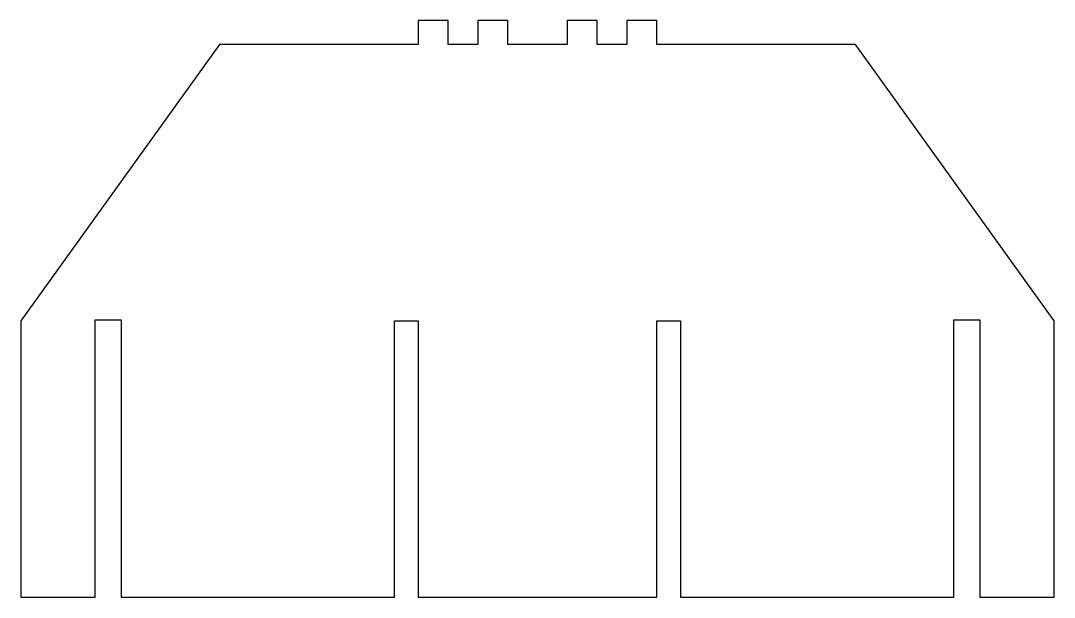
# Model space of a CAD drawing. Header units: millimetres. Extents: x -133 to 127, y -13 to 132.
import ezdxf

# ---------------------------------------------------------------- set-up
doc = ezdxf.new("R2010")
doc.units = ezdxf.units.MM
doc.layers.get('0').update_dxf_attribs({"linetype": 'CONTINUOUS'})

msp = doc.modelspace()

# ---------------------------------------------------------------- linework, layer by layer
msp.add_lwpolyline([(127.05, 56.92), (77.05, 126.42), (27.05, 126.42), (27.05, 132.42), (19.55, 132.42), (19.55, 126.42), (12.05, 126.42), (12.05, 132.42), (4.55, 132.42), (4.55, 126.42), (-10.45, 126.42), (-10.45, 132.42), (-17.95, 132.42), (-17.95, 126.42), (-25.45, 126.42), (-25.45, 132.42), (-32.95, 132.42), (-32.95, 126.42), (-82.95, 126.42), (-132.95, 56.92), (-132.95, -12.58), (-114.2, -12.58), (-114.2, 57.17), (-107.7, 57.17), (-107.7, -12.58), (-38.95, -12.58), (-38.95, 56.92), (-32.95, 56.92), (-32.95, -12.58), (27.05, -12.58), (27.05, 56.92), (33.05, 56.92), (33.05, -12.58), (101.8, -12.58), (101.8, 57.17), (108.3, 57.17), (108.3, -12.58), (127.05, -12.58)], close=True)

doc.saveas('drawing.dxf')
